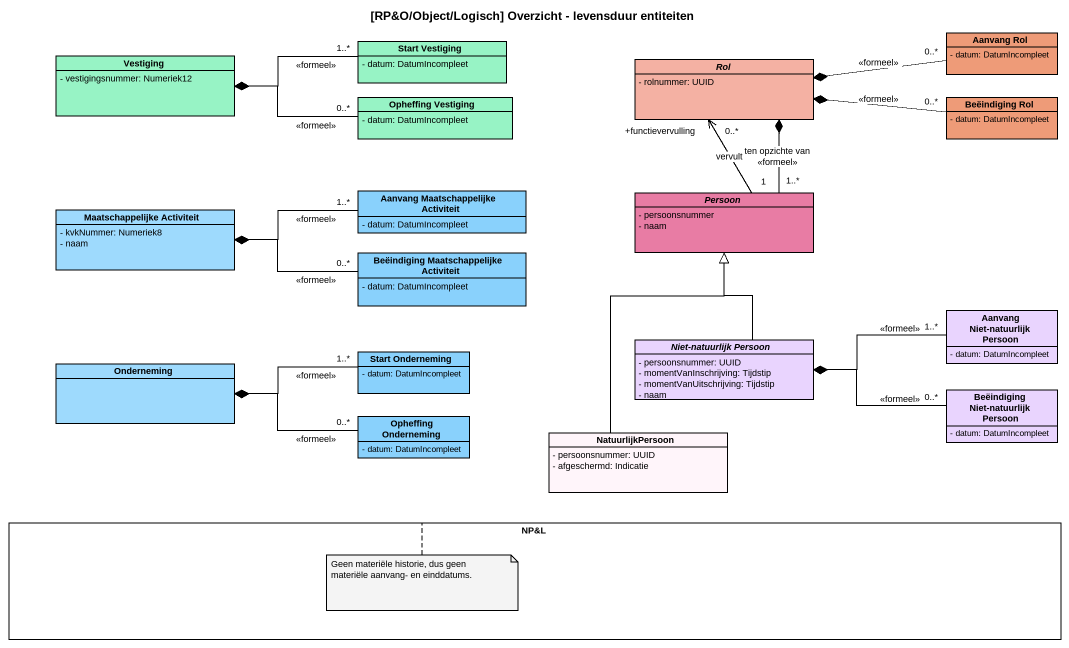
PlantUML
@startuml
title [RP&O/Object/Logisch] Overzicht - levensduur entiteiten
allowmixing
hide circle
hide empty members
skinparam classAttributeIconSize 0
class "Start Vestiging" as Start_Vestiging #97F3C5 {
  - datum: DatumIncompleet
}
class "Aanvang Rol" as Aanvang_Rol #EE9B78 {
  - datum: DatumIncompleet
}
class Vestiging #97F3C5 {
  - vestigingsnummer: Numeriek12
}
abstract class Rol #F4B1A3 {
  - rolnummer: UUID
}
class "Opheffing Vestiging" as Opheffing_Vestiging #97F3C5 {
  - datum: DatumIncompleet
}
class "Beëindiging Rol" as Beëindiging_Rol #EE9B78 {
  - datum: DatumIncompleet
}
class "Aanvang Maatschappelijke Activiteit" as Aanvang_Maatschappelijke #89D1FC {
  - datum: DatumIncompleet
}
abstract class Persoon #E87CA4 {
  - persoonsnummer
  - naam
}
class "Maatschappelijke Activiteit" as Maatschappelijke_Activiteit #9EDAFD {
  - kvkNummer: Numeriek8
  - naam
}
class "Beëindiging Maatschappelijke Activiteit" as Beëindiging #89D1FC {
  - datum: DatumIncompleet
}
class "Aanvang Niet-natuurlijk Persoon" as Aanvang_Niet_natuurlijk #E9D4FE {
  - datum: DatumIncompleet
}
class "Start Onderneming" as Start_Onderneming #89D1FC {
  - datum: DatumIncompleet
}
abstract class "Niet-natuurlijk Persoon" as Niet_natuurlijk_Persoon #E9D4FE {
  - persoonsnummer: UUID
  - momentVanInschrijving: Tijdstip
  - momentVanUitschrijving: Tijdstip
  - naam
}
class Onderneming #9EDAFD
class "Beëindiging Niet-natuurlijk Persoon" as Beëindiging_Niet_natuurlijk #E9D4FE {
  - datum: DatumIncompleet
}
class "Opheffing Onderneming" as Opheffing_Onderneming #89D1FC {
  - datum: DatumIncompleet
}
class NatuurlijkPersoon #FFF5FA {
  - persoonsnummer: UUID
  - afgeschermd: Indicatie
}
rectangle "NP&L" as NP_L
Start_Vestiging "1..*" -left-* Vestiging : <<formeel>>
Aanvang_Rol "0..*" -left-* Rol : <<formeel>>
Opheffing_Vestiging "0..*" -left-* Vestiging : <<formeel>>
Beëindiging_Rol "0..*" -left-* Rol : <<formeel>>
Aanvang_Maatschappelijke "1..*" -left-* Maatschappelijke_Activiteit : <<formeel>>
Persoon "1..*" -up-* Rol : ten opzichte van\n<<formeel>>
Persoon "1" -up-> "+functievervulling\n0..*" Rol : vervult
Beëindiging "0..*" -left-* Maatschappelijke_Activiteit : <<formeel>>
Aanvang_Niet_natuurlijk "1..*" -left-* Niet_natuurlijk_Persoon : <<formeel>>
Start_Onderneming "1..*" -left-* Onderneming : <<formeel>>
Niet_natuurlijk_Persoon -up-|> Persoon
Beëindiging_Niet_natuurlijk "0..*" -left-* Niet_natuurlijk_Persoon : <<formeel>>
Opheffing_Onderneming "0..*" -left-* Onderneming : <<formeel>>
NatuurlijkPersoon -up-|> Persoon
note left of NP_L : Geen materiële historie, dus geen materiële aanvang- en einddatums.
@enduml
